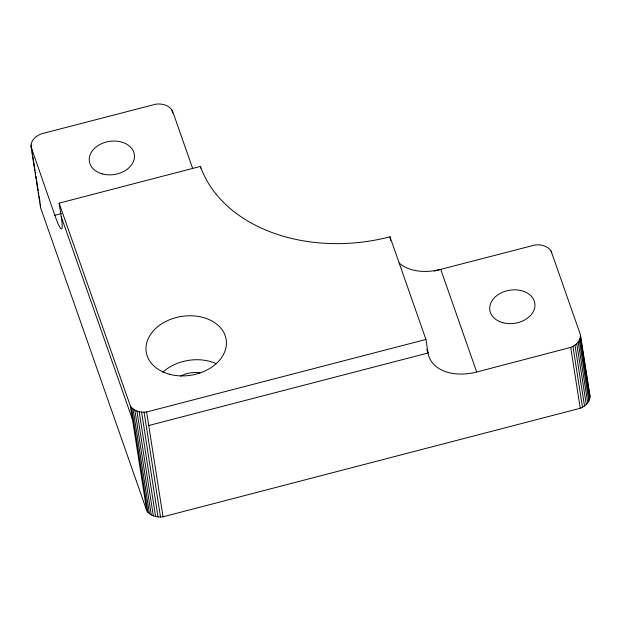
<?xml version="1.0" encoding="UTF-8"?>
<svg xmlns="http://www.w3.org/2000/svg" width="621" height="621" viewBox="0 0 621 621"><rect width="100%" height="100%" fill="white"/><g stroke="black" fill="none" stroke-linecap="round" stroke-linejoin="round"><path stroke-width="0.93" d="M434.203 271.059L534.852 245.023C540.751 244.224 547.699 245.784 551.114 251.063L580.387 334.603L589.919 395.476C590.532 401.469 585.456 406.297 580.247 408.269L163.036 516.812C157.136 517.611 150.189 516.059 146.773 510.772L40.613 207.771L31.081 146.905C30.445 140.082 36.81 134.982 42.841 133.437L155.778 104.188C162.205 103.257 170.263 105.376 172.855 111.951L192.657 168.47M148.737 425.509L428.063 352.984A45.512 30.53 -19.3 0 0 476.695 372.01L570.715 347.395C575.923 345.423 581 340.603 580.387 334.603M132.475 419.462L61.223 216.69L59.104 203.16L200.451 166.389A156.771 115.397 -8.9 0 0 389.98 236.811L425.944 339.462L428.063 352.984L426.79 349.351M31.081 146.905L54.827 215.27L61.378 213.562M59.104 203.16L130.356 405.94C133.771 411.218 140.719 412.779 146.618 411.979L425.944 339.462M588.964 392.751L589.919 395.476M476.695 372.01L440.731 269.359A45.512 30.53 -19.3 0 1 399.047 262.908M580.418 336.481L589.95 397.355M580.053 338.367L589.585 399.241M579.308 340.215L588.84 401.088M578.19 341.985L587.722 402.85M576.738 343.623L586.271 404.488M574.976 345.09L584.508 405.963M572.95 346.363L582.482 407.229M570.715 347.395L580.247 408.269M551.114 251.063L551.409 252.964M389.98 236.811L390.547 240.412M200.451 166.389L200.73 168.19M172.04 110.228L172.491 113.084M146.618 411.979L163.036 516.812M144.095 412.181L160.513 517.021M141.596 412.096L158.013 516.928M139.182 411.707L155.599 516.54M136.915 411.04L153.333 515.872M134.858 410.101L151.268 514.933M133.041 408.913L149.459 513.753M131.536 407.516L147.953 512.348M130.356 405.94L146.773 510.772M31.05 145.027L31.943 150.732M32.238 152.634L32.54 154.536M32.835 156.438L35.071 170.705M35.366 172.607L35.669 174.509M35.964 176.411L36.266 178.312M36.561 180.214L38.199 190.678M38.494 192.58L38.797 194.482M39.092 196.383L39.985 202.089M40.287 203.991L40.613 207.771M61.223 216.69A45.512 4.13 75.4 0 1 54.827 215.27M180.734 376.109A23.264 17.124 -8.9 0 1 199.939 372.864M162.826 372.204A40.458 29.777 -8.9 0 1 216.294 363.689M502.863 322.703A22.76 16.751 -8.9 0 0 534.867 303.591A22.76 16.751 -8.9 0 0 499.261 293.912A22.76 16.751 -8.9 0 0 502.863 322.703M102.395 173.919A22.76 16.751 -8.9 0 0 134.392 154.8A22.76 16.751 -8.9 0 0 98.786 145.12A22.76 16.751 -8.9 0 0 102.395 173.919M169.37 374.222A40.458 29.777 -8.9 0 0 226.261 340.238A40.458 29.777 -8.9 0 0 162.966 323.029A40.458 29.777 -8.9 0 0 169.37 374.222"/></g></svg>
